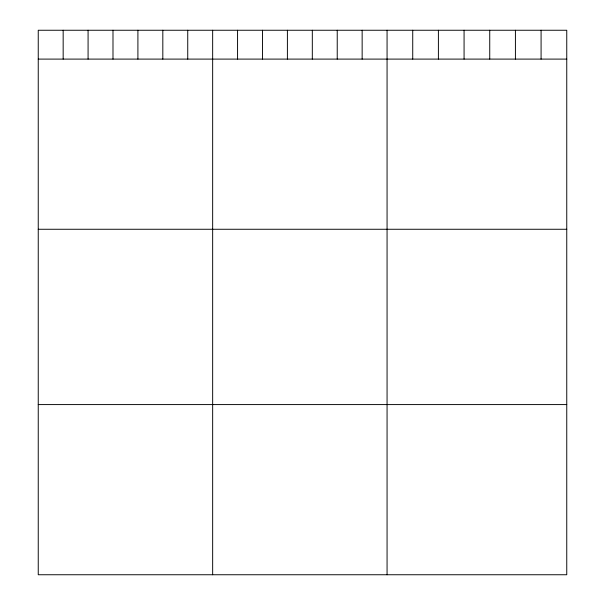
<?xml version="1.0" encoding="UTF-8"?>
<svg xmlns="http://www.w3.org/2000/svg" width="605" height="605" viewBox="0 0 605 605"><rect width="100%" height="100%" fill="white"/><g stroke="black" fill="none" stroke-linecap="round" stroke-linejoin="round"><path stroke-width="0.91" d="M566.756 59.101L566.756 574.75L38.244 574.75L38.244 30.25L566.756 30.25L566.756 59.101L38.244 59.101M38.244 229.265L566.756 229.265M38.244 404.586L566.756 404.586M541.082 30.25L541.082 59.101M515.415 30.25L515.415 59.101M489.74 30.25L489.74 59.101M464.073 30.25L464.073 59.101M438.398 30.25L438.398 59.101M412.731 30.25L412.731 59.101M387.064 30.25L387.064 574.75M362.145 30.25L362.145 59.101M337.227 30.25L337.227 59.101M312.316 30.25L312.316 59.101M287.398 30.25L287.398 59.101M262.487 30.25L262.487 59.101M237.568 30.25L237.568 59.101M212.657 30.25L212.657 574.75M187.739 30.25L187.739 59.101M162.821 30.25L162.821 59.101M137.91 30.25L137.91 59.101M112.991 30.25L112.991 59.101M88.08 30.25L88.08 59.101M63.162 30.25L63.162 59.101"/></g></svg>
